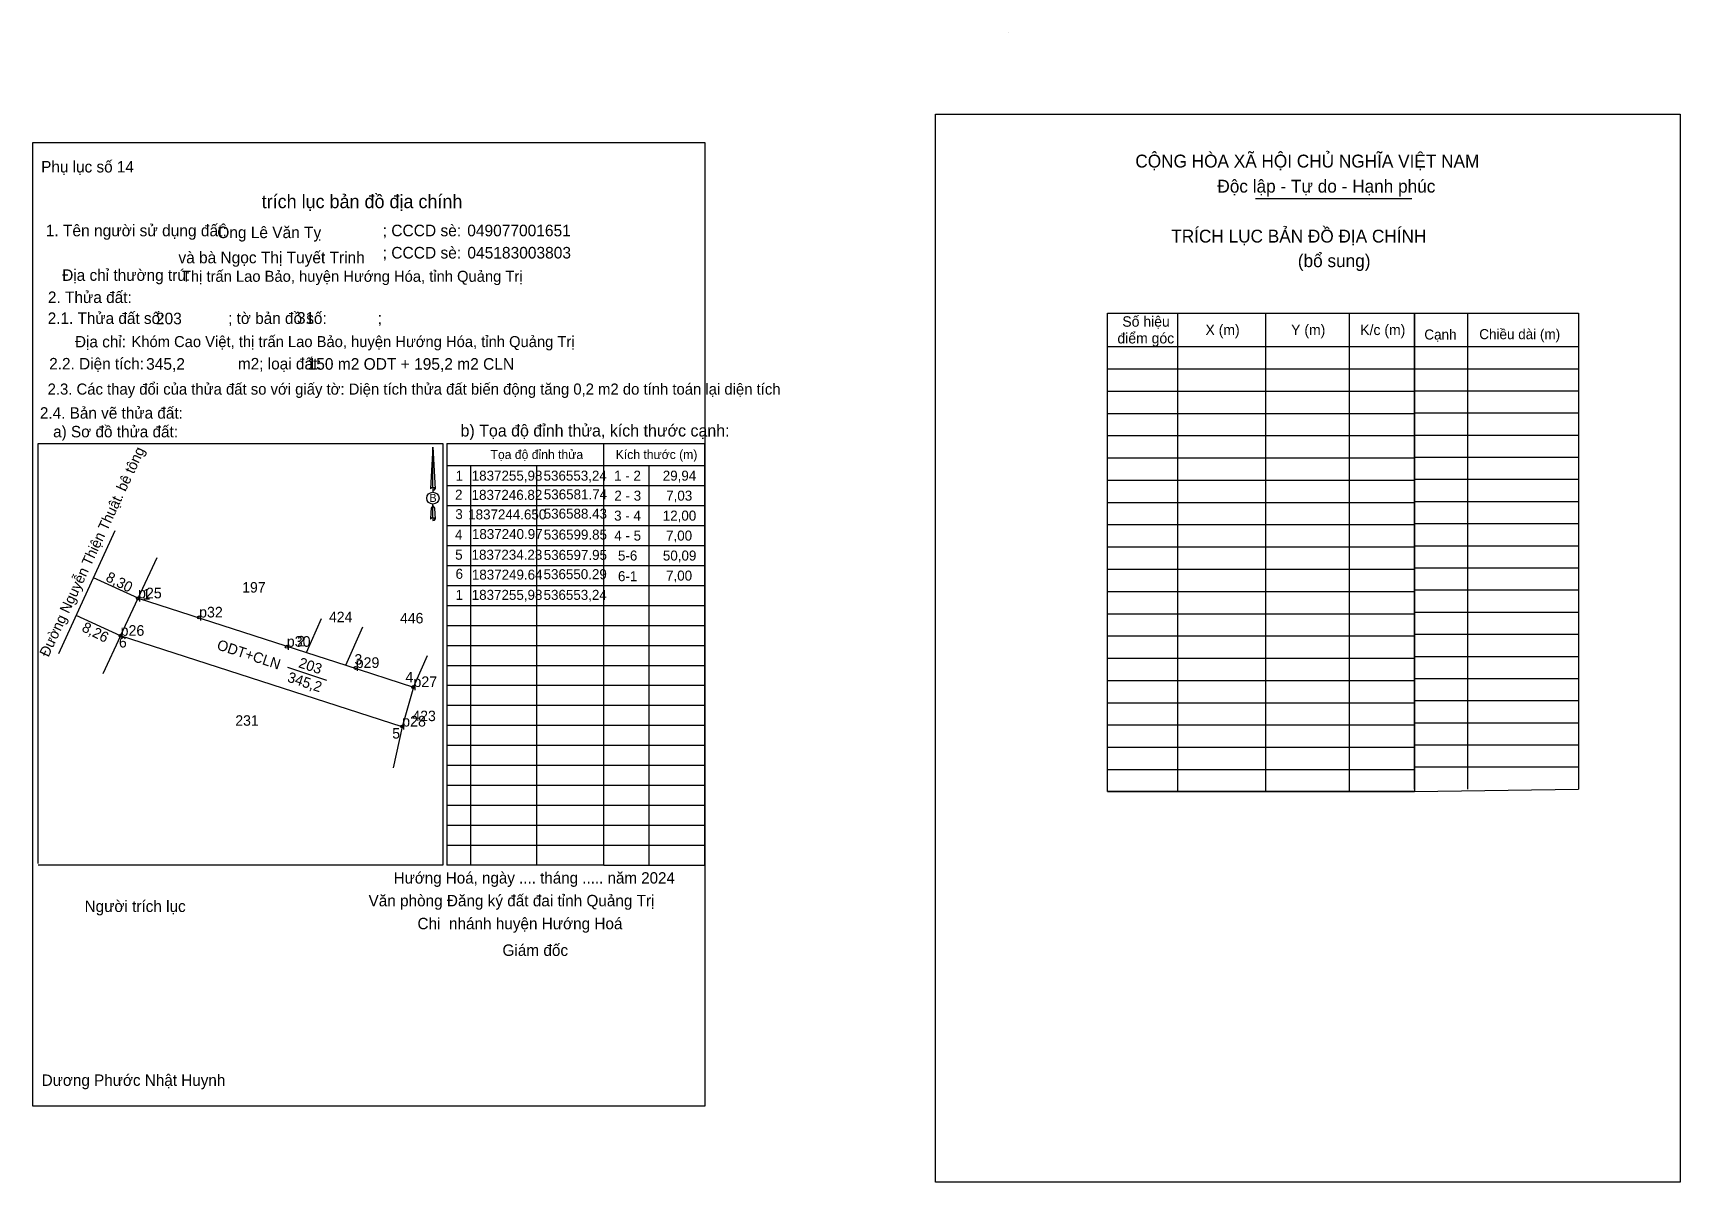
# Model space of a CAD drawing. Extents: x 536535 to 536814, y 1837157 to 1837352.
import ezdxf

# ---------------------------------------------------------------- set-up
doc = ezdxf.new("R2010")
doc.units = 0
for name, color, linetype in [('17', 7, 'Continuous'), ('2035 - DT PHAT TRIEN', 7, 'Continuous'), ('2035 - GD DT', 7, 'Continuous'), ('D2', 7, 'Continuous'), ('DAT CHUA SD', 7, 'Continuous'), ('giao thong 1 moi', 7, 'Continuous'), ('giao thong 3 moi', 7, 'Continuous'), ('H DƯƠNG', 7, 'Continuous'), ('HT - CQ DT', 7, 'Continuous'), ('HT - GDDT', 7, 'Continuous'), ('HT - ODT HT', 7, 'Continuous'), ('HT - TDTT DVO', 7, 'Continuous'), ('HT - TON GIAO', 7, 'Continuous'), ('HT - Y TE DT', 7, 'Continuous'), ('KHUNG500', 7, 'Continuous'), ('KIHIEU', 7, 'Continuous'), ('KYHIEU', 7, 'Continuous')]:
    doc.layers.add(name, color=color, linetype=linetype)

msp = doc.modelspace()

# ---------------------------------------------------------------- linework, layer by layer
at = {"layer": '17'}
for p, q in [((536603.15, 1837281.54), (536602.82, 1837275.59)), ((536603.15, 1837281.54), (536603.51, 1837274.49)), ((536603.15, 1837281.54), (536603.51, 1837274.49)), ((536603.15, 1837274.72), (536603.15, 1837281.54)), ((536603.15, 1837281.54), (536603.51, 1837274.49)), ((536602.82, 1837275.59), (536602.75, 1837274.49)), ((536603.15, 1837274.72), (536603.15, 1837274.46)), ((536603.15, 1837274.46), (536603.15, 1837274.26)), ((536603.15, 1837274.26), (536603.15, 1837273.99)), ((536603.15, 1837274.26), (536603.15, 1837273.99)), ((536603.15, 1837274.26), (536603.15, 1837273.99)), ((536603.51, 1837274.49), (536603.51, 1837274.49)), ((536602.82, 1837270.5), (536602.75, 1837269.39)), ((536602.85, 1837271.22), (536602.82, 1837270.5)), ((536603.15, 1837271.62), (536602.85, 1837271.22)), ((536603.15, 1837271.62), (536603.15, 1837271.93)), ((536603.15, 1837271.62), (536603.15, 1837271.93)), ((536603.15, 1837271.62), (536603.15, 1837271.93)), ((536603.15, 1837271.62), (536603.43, 1837271.22)), ((536603.15, 1837271.62), (536603.43, 1837271.22)), ((536603.15, 1837271.62), (536603.43, 1837271.22)), ((536603.15, 1837269.63), (536603.15, 1837271.62)), ((536603.43, 1837271.22), (536603.51, 1837269.39)), ((536603.43, 1837271.22), (536603.51, 1837269.39)), ((536603.43, 1837271.22), (536603.51, 1837269.39)), ((536603.15, 1837269.63), (536603.15, 1837269.34)), ((536603.15, 1837269.34), (536603.15, 1837269.15)), ((536603.51, 1837269.39), (536603.51, 1837269.39))]:
    msp.add_line(p, q, dxfattribs=at)
msp.add_ellipse((536603.15, 1837272.93), major_axis=(1.05, 0), ratio=0.952727, dxfattribs=at)
for centre, start_param, end_param in [((536603.15, 1837274.48), 1.570796, 3.074452), ((536603.15, 1837274.48), 0.067141, 1.570796), ((536603.15, 1837274.48), 4.712389, 6.283185), ((536603.15, 1837269.37), 2.491069, 3.074278), ((536603.15, 1837269.37), 1.570796, 2.491069), ((536603.15, 1837269.37), 0.067141, 1.570796), ((536603.15, 1837269.37), 4.712389, 6.283185)]:
    msp.add_ellipse(centre, major_axis=(0.385, 0), ratio=0.614131, start_param=start_param, end_param=end_param, dxfattribs=at)
at = {"layer": '2035 - GD DT'}
for p, q in [((536729.18, 1837304.24), (536729.18, 1837223.29)), ((536744.05, 1837304.24), (536744.05, 1837223.29)), ((536758.21, 1837304.24), (536758.21, 1837223.29)), ((536717.29, 1837298.58), (536769.26, 1837298.58)), ((536717.29, 1837294.81), (536769.26, 1837294.81)), ((536717.29, 1837291.05), (536769.26, 1837291.05)), ((536717.29, 1837287.28), (536769.26, 1837287.28)), ((536717.29, 1837283.51), (536769.26, 1837283.51)), ((536717.29, 1837279.75), (536769.26, 1837279.75)), ((536717.29, 1837275.98), (536769.26, 1837275.98)), ((536717.29, 1837272.21), (536769.26, 1837272.21)), ((536717.29, 1837268.45), (536769.26, 1837268.45)), ((536717.29, 1837264.68), (536769.26, 1837264.68)), ((536717.29, 1837260.92), (536769.26, 1837260.92)), ((536717.29, 1837257.15), (536769.26, 1837257.15)), ((536717.29, 1837253.38), (536769.26, 1837253.38)), ((536717.29, 1837249.62), (536769.26, 1837249.62)), ((536717.29, 1837245.85), (536769.26, 1837245.85)), ((536717.29, 1837242.08), (536769.26, 1837242.08)), ((536717.29, 1837238.32), (536769.26, 1837238.32)), ((536717.29, 1837234.55), (536769.26, 1837234.55)), ((536717.29, 1837230.78), (536769.26, 1837230.78)), ((536717.29, 1837227.04), (536769.26, 1837227.04)), ((536717.29, 1837223.29), (536769.26, 1837223.29))]:
    msp.add_line(p, q, dxfattribs=at)
msp.add_lwpolyline([(536717.29, 1837304.24), (536769.26, 1837304.24), (536769.26, 1837223.29), (536717.29, 1837223.29)], close=True, dxfattribs=at)
at = {"layer": 'D2'}
for p, q in [((536700.57, 1837351.65), (536700.57, 1837351.65)), ((536742.36, 1837323.62), (536768.85, 1837323.62)), ((536778.24, 1837304.24), (536778.24, 1837223.7)), ((536769.26, 1837298.58), (536797.02, 1837298.58)), ((536769.26, 1837294.84), (536797.02, 1837294.84)), ((536769.26, 1837291.09), (536797.02, 1837291.09)), ((536769.26, 1837287.35), (536797.02, 1837287.35)), ((536632.1, 1837210.85), (536632.1, 1837282.2)), ((536632.1, 1837282.2), (536649.13, 1837282.2)), ((536649.13, 1837282.2), (536649.13, 1837210.85)), ((536769.26, 1837283.6), (536797.02, 1837283.6)), ((536769.26, 1837279.86), (536797.02, 1837279.86)), ((536605.58, 1837278.43), (536649.13, 1837278.43)), ((536639.67, 1837278.43), (536639.67, 1837210.85)), ((536769.26, 1837276.12), (536797.02, 1837276.12)), ((536605.49, 1837275.05), (536649.13, 1837275.05)), ((536605.49, 1837271.67), (536649.13, 1837271.67)), ((536769.26, 1837272.37), (536797.02, 1837272.37)), ((536605.49, 1837268.29), (536649.13, 1837268.29)), ((536769.26, 1837268.63), (536797.02, 1837268.63)), ((536605.49, 1837264.91), (536649.13, 1837264.91)), ((536769.26, 1837264.88), (536797.02, 1837264.88)), ((536605.49, 1837261.53), (536649.13, 1837261.53)), ((536769.26, 1837261.14), (536797.02, 1837261.14)), ((536605.49, 1837258.15), (536649.13, 1837258.15)), ((536769.26, 1837257.4), (536797.02, 1837257.4)), ((536605.49, 1837254.77), (536649.13, 1837254.77)), ((536769.26, 1837253.65), (536797.02, 1837253.65)), ((536605.49, 1837251.39), (536649.13, 1837251.39)), ((536605.49, 1837248.02), (536649.13, 1837248.02)), ((536769.26, 1837249.91), (536797.02, 1837249.91)), ((536769.26, 1837246.16), (536797.02, 1837246.16)), ((536605.49, 1837244.64), (536649.13, 1837244.64)), ((536769.26, 1837242.42), (536797.02, 1837242.42)), ((536605.49, 1837241.26), (536649.13, 1837241.26)), ((536605.49, 1837237.88), (536649.13, 1837237.88)), ((536769.26, 1837238.68), (536797.02, 1837238.68)), ((536605.49, 1837234.5), (536649.13, 1837234.5)), ((536769.26, 1837234.93), (536797.02, 1837234.93)), ((536605.49, 1837231.12), (536649.13, 1837231.12)), ((536769.26, 1837231.19), (536797.02, 1837231.19)), ((536605.49, 1837227.74), (536649.13, 1837227.74)), ((536769.26, 1837227.44), (536797.02, 1837227.44)), ((536605.49, 1837224.36), (536649.13, 1837224.36)), ((536769.26, 1837223.29), (536797.02, 1837223.7)), ((536605.49, 1837220.98), (536649.13, 1837220.98)), ((536605.49, 1837217.6), (536649.13, 1837217.6)), ((536605.49, 1837214.23), (536649.13, 1837214.23)), ((536632.1, 1837210.85), (536649.13, 1837210.85))]:
    msp.add_line(p, q, dxfattribs=at)
msp.add_lwpolyline([(536769.26, 1837223.7), (536769.26, 1837304.24), (536797.02, 1837304.24), (536797.02, 1837223.7)], dxfattribs=at)
at = {"layer": 'DAT CHUA SD'}
for p, q in [((536700.57, 1837351.65), (536700.57, 1837351.65)), ((536536.33, 1837282.2), (536604.85, 1837282.2)), ((536536.33, 1837211.1), (536536.33, 1837282.2)), ((536604.85, 1837282.2), (536604.85, 1837210.85)), ((536605.49, 1837282.2), (536605.49, 1837210.85)), ((536605.49, 1837282.2), (536632.1, 1837282.2)), ((536609.51, 1837278.43), (536609.51, 1837210.85)), ((536620.69, 1837278.43), (536620.69, 1837210.85)), ((536604.85, 1837210.85), (536536.33, 1837210.85)), ((536632.1, 1837210.85), (536605.49, 1837210.85))]:
    msp.add_line(p, q, dxfattribs=at)
at = {"layer": 'giao thong 1 moi'}
for p, q in [((536588.43, 1837244.65), (536591.28, 1837251.13)), ((536550.29, 1837249.64), (536547.31, 1837243.22)), ((536597.95, 1837234.23), (536596.44, 1837227.31))]:
    msp.add_line(p, q, dxfattribs=at)
at = {"layer": 'giao thong 3 moi'}
for p, q in [((536539.84, 1837246.66), (536549.38, 1837267.47)), ((536553.24, 1837255.98), (536556.47, 1837262.9)), ((536550.29, 1837249.64), (536553.24, 1837255.98))]:
    msp.add_line(p, q, dxfattribs=at)
at = {"layer": 'H DƯƠNG'}
for p, q in [((536535.46, 1837333.14), (536535.46, 1837333.14)), ((536649.19, 1837170.03), (536649.19, 1837170.03))]:
    msp.add_line(p, q, dxfattribs=at)
at = {"layer": 'HT - TDTT DVO'}
for p, q in [((536553.24, 1837255.98), (536545.7, 1837259.44)), ((536550.29, 1837249.64), (536553.24, 1837255.98)), ((536553.24, 1837255.98), (536581.74, 1837246.82)), ((536550.29, 1837249.64), (536542.78, 1837253.08)), ((536581.74, 1837246.82), (536584.27, 1837252.56)), ((536597.95, 1837234.23), (536550.29, 1837249.64)), ((536581.74, 1837246.82), (536588.43, 1837244.65)), ((536599.85, 1837240.97), (536602.21, 1837246.29)), ((536588.43, 1837244.65), (536599.85, 1837240.97)), ((536599.85, 1837240.97), (536597.95, 1837234.23))]:
    msp.add_line(p, q, dxfattribs=at)
at = {"layer": 'HT - TON GIAO'}
msp.add_line((536578.56, 1837244.31), (536585.14, 1837242.14), dxfattribs=at)
at = {"layer": 'KHUNG500'}
for points in [[(536688.2, 1837337.93), (536814.22, 1837337.93), (536814.22, 1837157.2), (536688.2, 1837157.2)], [(536535.46, 1837333.14), (536649.19, 1837333.14), (536649.19, 1837170.03), (536535.46, 1837170.03)]]:
    msp.add_lwpolyline(points, close=True, dxfattribs=at)
at = {"layer": 'KYHIEU'}
for centre in [(536553.24, 1837255.98), (536563.57, 1837252.74), (536550.29, 1837249.64), (536578.42, 1837247.78), (536590.07, 1837244.2), (536599.85, 1837240.97), (536597.95, 1837234.29)]:
    msp.add_circle(centre, 0.25, dxfattribs=at)

# ---------------------------------------------------------------- texts
at = {"layer": '17'}
msp.add_text('B', height=1.37, dxfattribs=at).set_placement((536602.55, 1837272.29))
at = {"layer": '2035 - DT PHAT TRIEN'}
for s, height, p in [('1', 1.69, (536606.99, 1837275.89)), ('1837255,98', 1.693, (536609.72, 1837275.89)), ('536553,24', 1.693, (536621.88, 1837275.89)), ('1 - 2', 1.693, (536633.82, 1837275.89)), ('29,94', 1.693, (536642.05, 1837275.89)), ('2', 1.69, (536606.9, 1837272.68)), ('1837246.82', 1.693, (536609.7, 1837272.64)), ('536581.74', 1.693, (536621.92, 1837272.72)), ('2 - 3', 1.693, (536633.86, 1837272.51)), ('7,03', 1.693, (536642.63, 1837272.51)), ('3', 1.69, (536606.94, 1837269.38)), ('1837244.650', 1.6925, (536609.12, 1837269.33)), ('536588.43', 1.693, (536621.91, 1837269.46)), ('3 - 4', 1.693, (536633.82, 1837269.13)), ('12,00', 1.693, (536642.05, 1837269.13)), ('4', 1.69, (536606.89, 1837265.91)), ('1837240.97', 1.693, (536609.75, 1837266.01)), ('536599.85', 1.693, (536621.91, 1837265.92)), ('4 - 5', 1.693, (536633.85, 1837265.75)), ('7,00', 1.693, (536642.61, 1837265.75)), ('5', 1.69, (536606.92, 1837262.51)), ('1837234.23', 1.693, (536609.7, 1837262.51)), ('536597.95', 1.693, (536621.91, 1837262.48)), ('5-6', 1.693, (536634.47, 1837262.37)), ('50,09', 1.693, (536642.07, 1837262.37)), ('6', 1.69, (536606.99, 1837259.28)), ('1837249.64', 1.693, (536609.74, 1837259.14)), ('536550.29', 1.693, (536621.88, 1837259.22)), ('6-1', 1.693, (536634.47, 1837258.88)), ('7,00', 1.693, (536642.61, 1837258.98)), ('1', 1.69, (536606.99, 1837255.72)), ('1837255,98', 1.693, (536609.72, 1837255.72)), ('536553,24', 1.693, (536621.88, 1837255.72))]:
    msp.add_text(s, height=height, dxfattribs=at).set_placement(p)
at = {"layer": '2035 - GD DT'}
for s, p in [('Số hiệu', (536719.83, 1837301.94)), ('điểm góc', (536719, 1837299.11)), ('X (m)', (536733.9, 1837300.53)), ('Y (m)', (536748.4, 1837300.53)), ('K/c (m)', (536760.1, 1837300.53))]:
    msp.add_text(s, height=1.77, dxfattribs=at).set_placement(p)
at = {"layer": 'D2'}
for s, height, p in [('CỘNG HÒA XÃ HỘI CHỦ NGHĨA VIỆT NAM', 2.1766, (536722.03, 1837328.88)), ('Phụ lục số 14', 1.9374, (536536.85, 1837328.04)), ('Độc lập - Tự do - Hạnh phúc', 2.1766, (536735.91, 1837324.63)), ('1. Tên người sử dụng đất:', 1.9638, (536537.62, 1837317.24)), ('Ông Lê Văn Tỵ', 1.9552, (536566.66, 1837316.93)), ('; CCCD sè:', 1.964, (536594.65, 1837317.24)), ('049077001651', 1.9638, (536608.96, 1837317.24)), ('TRÍCH LỤC BẢN ĐỒ ĐỊA CHÍNH', 2.1766, (536728.11, 1837316.18)), ('; CCCD sè:', 1.964, (536594.65, 1837313.48)), ('045183003803', 1.9638, (536608.99, 1837313.48)), ('và bà Ngọc Thị Tuyết Trinh', 1.9552, (536560.08, 1837312.67)), ('(bổ sung)', 2.177, (536749.53, 1837312.02)), ('Địa chỉ thường trú:', 1.9442, (536540.41, 1837309.7)), ('2. Thửa đất:', 1.9483, (536537.99, 1837305.95)), ('2.1. Thửa đất số:               ; tờ bản đồ số:            ;', 1.9374, (536537.96, 1837302.41)), ('Cạnh', 1.705, (536770.94, 1837299.77)), ('Chiều dài (m)', 1.705, (536780.24, 1837299.83)), ('Địa chỉ:', 1.937, (536542.57, 1837298.44)), ('2.2. Diện tích:                      m2; loại đất:', 1.9442, (536538.21, 1837294.71)), ('2.3. Các thay đổi của thửa đất so với giấy tờ: Diện tích thửa đất biến động tăng 0,2 m2 do tính toán lại diện tích', 1.87978, (536537.94, 1837290.45)), ('2.4. Bản vẽ thửa đất: ', 1.9374, (536536.63, 1837286.38)), ('a) Sơ đồ thửa đất: ', 1.9374, (536538.87, 1837283.22)), ('Tọa độ đỉnh thửa', 1.5387, (536612.9, 1837279.55)), ('Kích thước (m)', 1.5387, (536634.09, 1837279.55)), ('Hướng Hoá, ngày .... tháng ..... năm 2024', 1.9175, (536596.52, 1837207.72)), ('Người trích lục', 1.9374, (536544.2, 1837202.91)), ('Văn phòng Đăng ký đất đai tỉnh Quảng Trị', 1.9374, (536592.26, 1837203.86)), (' Chi  nhánh huyện Hướng Hoá', 1.9374, (536599.82, 1837199.98)), (' Giám đốc', 1.941, (536614.2, 1837195.47)), ('Dương Phước Nhật Huynh', 1.9293, (536536.94, 1837173.48))]:
    msp.add_text(s, height=height, dxfattribs=at).set_placement(p)
at = {"layer": 'HT - CQ DT'}
for s, height, p in [('Thị trấn Lao Bảo, huyện Hướng Hóa, tỉnh Quảng Trị', 1.8656, (536560.66, 1837309.54)), ('203', 1.964, (536556.27, 1837302.35)), ('31', 1.964, (536580.14, 1837302.45)), ('Khóm Cao Việt, thị trấn Lao Bảo, huyện Hướng Hóa, tỉnh Quảng Trị', 1.8656, (536552.13, 1837298.49)), ('345,2', 1.964, (536554.61, 1837294.66)), ('150 m2 ODT + 195,2 m2 CLN', 1.9638, (536581.94, 1837294.66))]:
    msp.add_text(s, height=height, dxfattribs=at).set_placement(p)
at = {"layer": 'HT - GDDT'}
msp.add_text(' trích lục bản đồ địa chính', height=2.273, dxfattribs=at).set_placement((536573.33, 1837322))
at = {"layer": 'HT - ODT HT'}
for s, p in [('197', (536570.88, 1837256.95)), ('424', (536585.56, 1837251.94)), ('446', (536597.59, 1837251.74)), ('423', (536599.69, 1837235.2)), ('231', (536569.71, 1837234.42))]:
    msp.add_text(s, height=1.77, dxfattribs=at).set_placement(p)
at = {"layer": 'HT - TDTT DVO'}
msp.add_text('b) Tọa độ đỉnh thửa, kích thước cạnh:', height=2.0225, dxfattribs=at).set_placement((536607.82, 1837283.36))
at = {"layer": 'HT - TON GIAO'}
for s, p in [('1', (536553.99, 1837255.77)), ('6', (536550.02, 1837247.66)), ('2', (536580.17, 1837247.85)), ('3', (536589.87, 1837244.76)), ('4', (536598.51, 1837241.77)), ('5', (536596.27, 1837232.25))]:
    msp.add_text(s, height=1.77, dxfattribs=at).set_placement(p)
at = {"layer": 'HT - Y TE DT'}
for s, rotation, p in [('Đường Nguyễn Thiện Thuật. bê tông', 65.0475, (536538.08, 1837245.92)), ('8,30', 333.1619, (536547.64, 1837258.99)), ('8,26', 333.1619, (536543.58, 1837250.5))]:
    msp.add_text(s, height=1.77, rotation=rotation, dxfattribs=at).set_placement(p)
at = {"layer": 'KHUNG500'}
for s, p in [('ODT+CLN', (536566.45, 1837247.38)), ('203', (536580.27, 1837244.35)), ('345,2', (536578.38, 1837241.91))]:
    msp.add_text(s, height=1.77, rotation=341.7202, dxfattribs=at).set_placement(p)
at = {"layer": 'KIHIEU'}
for s, p in [('p25', (536553.24, 1837255.98)), ('p32', (536563.57, 1837252.74)), ('p26', (536550.29, 1837249.64)), ('p30', (536578.42, 1837247.78)), ('p29', (536590.07, 1837244.2)), ('p27', (536599.85, 1837240.97)), ('p28', (536597.95, 1837234.29))]:
    msp.add_text(s, height=1.8, dxfattribs=at).set_placement(p)

doc.saveas('drawing.dxf')
